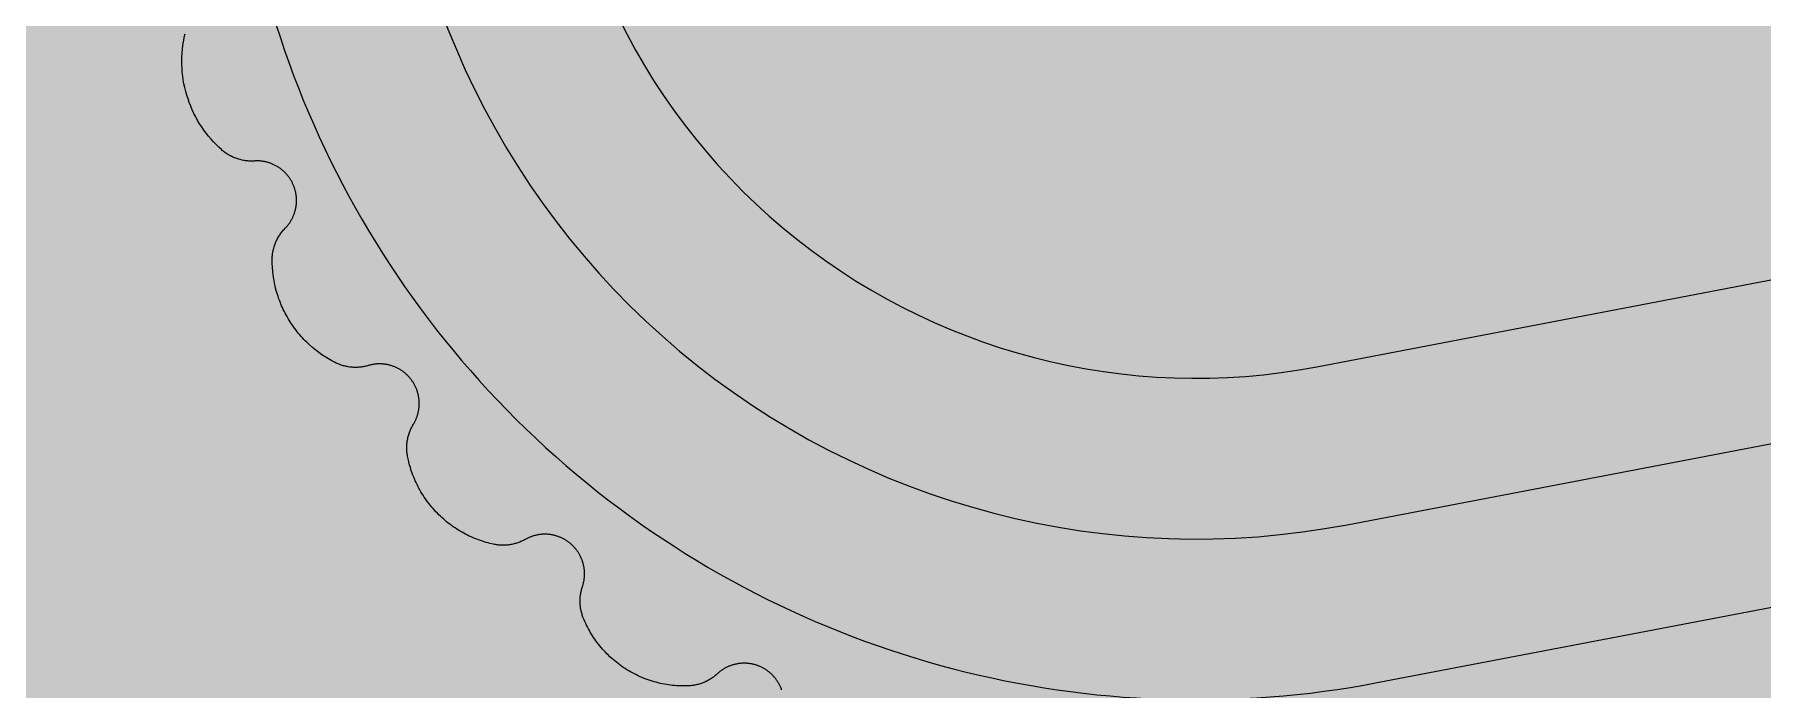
# Model space of a CAD drawing. Header units: millimetres. Extents: x 833941507 to 1669051331, y 817666127 to 1636299673.
# Drawn here: x 834547842 to 834548379, y 817985476 to 817985680 of the extents above; entities that cross this region are included whole.
import ezdxf

# ---------------------------------------------------------------- set-up
doc = ezdxf.new("R2010")
doc.units = ezdxf.units.MM
doc.header["$LTSCALE"] = 3
for name, color, linetype, lineweight in [('Hatch (LTC&CB)', 252, 'Continuous', 35), ('UAJ-23FLOR-h', 251, 'Continuous', 9), ('UAJ-42INFI', 1, 'Continuous', 18), ('UAJ-42INFI-h', 251, 'Continuous', 9)]:
    doc.layers.add(name, color=color, linetype=linetype, lineweight=lineweight)
doc.layers.add('UAJ-00XREF', color=7, linetype='Continuous')

# ---------------------------------------------------------------- blocks, each defined once
blk = doc.blocks.new('GBP-LTC-LB01')
at = {"layer": 'UAJ-23FLOR-h'}
h = blk.add_hatch(dxfattribs=at)
h.set_pattern_fill('EARTH,_O', color=256, scale=180, angle=45)
h.set_pattern_definition([(48.9989, (834576001.8, 818046085.3), (-112.727, 1612.5107), [1143, -1143]), (48.9989, (834575678.3, 818046366.6), (-112.727, 1612.5107), [1143, -1143]), (48.9989, (834575354.8, 818046647.8), (-112.727, 1612.5107), [1143, -1143]), (138.9989, (834575340.7, 818046849.3), (-1612.5107, -112.727), [1143, -1143]), (138.9989, (834575621.9, 818047172.8), (-1612.5107, -112.727), [1143, -1143]), (138.9989, (834575903.1, 818047496.3), (-1612.5107, -112.727), [1143, -1143])])
h.paths.add_polyline_path([(834572173.05, 818200349.17), (834310583.74, 818182062.08), (834331502.24, 817882831.69), (834364939.69, 817885169.23), (834473095.7, 818011283.6), (834480533.7, 818020120.4), (834485095.05, 818025709.55), (834491375.7, 818033619), (834497063.4, 818041013), (834493145.8, 818043678.7), (834512788.5, 818074029.25), (834518712.45, 818083675.25), (834526231.3, 818096325.1), (834534646.05, 818111073.05), (834545956, 818131981.3), (834557204.6, 818154198.8), (834564040, 818168496.8), (834570941.16, 818183576.43), (834578367.8, 818200696.3)])
h.paths.add_polyline_path([(834382131.31, 817956469.98), (834418268.73, 817958996.07), (834422062.41, 817963855.9), (834428403.04, 817964299.38), (834467239.2, 818010695.58), (834466445.21, 818021738.79), (834476097.72, 818035709.03), (834485267.1, 818048983.2), (834487014.89, 818051460.43), (834497268.33, 818067303.42), (834492893.38, 818129890.09), (834448056.59, 818126755.66), (834416896.58, 818105052.11), (834382061.37, 818080788.99), (834386167.45, 818022059.16), (834377588.38, 818021459.47)], flags=16)
edge = h.paths.add_edge_path(flags=16)
edge.add_line((834540292.29, 818142076.07), (834533466.32, 818141614.13))
edge.add_line((834533466.32, 818141614.13), (834523258.01, 818143862.71))
edge.add_line((834523258.01, 818143862.71), (834525896.87, 818155838.93))
edge.add_arc((834558382.43, 818267025.45), 115835.02, 237.2183981, 253.7131266, ccw=False)
edge.add_line((834495664.92, 818169638.25), (834498267.59, 818132356.98))
edge.add_line((834498267.59, 818132356.98), (834496346.42, 818130135.01))
edge.add_line((834496346.42, 818130135.01), (834492879.88, 818129892.67))
edge.add_line((834492879.88, 818129892.67), (834494229.58, 818110587.62))
edge.add_line((834494229.58, 818110587.62), (834496326.13, 818110708.38))
edge.add_line((834496326.13, 818110708.38), (834498420.21, 818080753.55))
edge.add_line((834498420.21, 818080753.55), (834498046.12, 818080727.4))
edge.add_line((834498046.12, 818080727.4), (834498254.52, 818077746.38))
edge.add_line((834498254.52, 818077746.38), (834503061.09, 818078082.4))
edge.add_line((834503061.09, 818078082.4), (834504979.52, 818081212.1))
edge.add_line((834504979.52, 818081212.1), (834509429.02, 818088470.93))
edge.add_line((834509429.02, 818088470.93), (834515217.16, 818097913.59))
edge.add_line((834515217.16, 818097913.59), (834526067.43, 818116415.54))
edge.add_line((834526067.43, 818116415.54), (834532489.2, 818127888.68))
edge.add_line((834532489.2, 818127888.68), (834534830.9, 818132146.3))
edge.add_line((834534830.9, 818132146.3), (834540292.29, 818142076.07))
h = blk.add_hatch(dxfattribs=at)
h.set_pattern_fill('EARTH,_O', color=256, scale=180, angle=45)
h.set_pattern_definition([(45.0000001, (-1082349.7, 54794.9), (-3e-06, 1616.4461018), [1143, -1143]), (45.0000001, (-1082652.8, 55098), (-3e-06, 1616.4461018), [1143, -1143]), (45.0000001, (-1082955.9, 55401.1), (-3e-06, 1616.4461018), [1143, -1143]), (135.0000001, (-1082955.9, 55603.1), (-1616.4461018, -3e-06), [1143, -1143]), (135.0000001, (-1082652.8, 55906.2), (-1616.4461018, -3e-06), [1143, -1143]), (135.0000001, (-1082349.7, 56209.3), (-1616.4461018, -3e-06), [1143, -1143])])
h.paths.add_polyline_path([(834669469.25, 818015499.17), (834651080.82, 818014213.79), (834651091.33, 818014066.03), (834669479.76, 818015351.52)], flags=16)
edge = h.paths.add_edge_path()
edge.add_arc((834611763.61, 818123015.07), 22001.28, 94.000719, 118.688683)
edge.add_line((834601201.89, 818142315.5), (834593918.34, 818141228.38))
edge.add_arc((834611768.4, 818123014.03), 25502.69, 93.997159, 134.421275, ccw=False)
edge.add_line((834609990.68, 818148454.69), (834618164.36, 818149025.84))
edge.add_line((834618164.36, 818149025.84), (834618408.29, 818145534.91))
edge.add_line((834618408.29, 818145534.91), (834616365.41, 818145392.16))
edge.add_line((834616365.41, 818145392.16), (834616609.39, 818141900.69))
edge.add_line((834616609.39, 818141900.69), (834611621.55, 818141552.15))
edge.add_line((834611621.55, 818141552.15), (834611377.61, 818145043.07))
edge.add_line((834611377.61, 818145043.07), (834610228.61, 818144962.74))
h.paths.add_polyline_path([(834673232.94, 818197365.88), (834607546.49, 818192773.89), (834599172.5, 818174435.3), (834588349.1, 818152374.5), (834578621.55, 818133890.65), (834568418.3, 818115665.3), (834556456.7, 818095618.3), (834546606.4, 818080041.6), (834532219.3, 818058623.75), (834523692.15, 818046595.75), (834515683.5, 818035708.5), (834508244.2, 818025929.9), (834500656.3, 818016266.1), (834489786.8, 818002934.1), (834483448.3, 817995421.3), (834478637.6, 817989841.7), (834458453.75, 817967379.3), (834441506.5, 817949096.36), (834383075.75, 817886437.08), (834482026.69, 817893354.51), (834551919.04, 817920008.6), (834634905.13, 817930637.13), (834634023, 817939309.35), (834633770.07, 817941795.89), (834633577.69, 817943687.02), (834508697.04, 817930983.61), (834507053.46, 817930191.44), (834506409.46, 817939426.96), (834507656.94, 817945566.73), (834503417.08, 818006767.03), (834503064.37, 818011762.67), (834514052.91, 818025791.94), (834520784.65, 818034889.35), (834526318.86, 818042436.94), (834532381.69, 818050705.63), (834536345.72, 818056472.68), (834542258.41, 818065225.62), (834550405.86, 818077286.91), (834561579, 818095001.96), (834574522.66, 818117080.03), (834587768.88, 818140310.21), (834609774.13, 818143594.98), (834610001.97, 818140335.89), (834634252.54, 818142031.47), (834636806.9, 818105492.47), (834642791.48, 818105913.75), (834646278.56, 818056032.58), (834640293.17, 818055614.16), (834643382.34, 818011424.91), (834641138.41, 818011267.96), (834645775.78, 817944927.87), (834639048.36, 817944243.52), (834640362.12, 817931328.11), (834651070.39, 817932706.91), (834650587.67, 817936476.13), (834685105.74, 817940896.86), (834685588.46, 817937127.64), (834691373.79, 817937868.57)])
blk = doc.blocks.new('inf_010')
at = {"layer": 'UAJ-42INFI'}
for points in [[(889560332.21, 757794934.65), (889560332.3, 757794934.99), (889560332.41, 757794935.32), (889560332.52, 757794935.66), (889560332.64, 757794935.99)], [(889560341.41, 757794899.29), (889560340.62, 757794900.12), (889560339.85, 757794900.98), (889560339.11, 757794901.88), (889560338.39, 757794902.8), (889560337.69, 757794903.75), (889560337.02, 757794904.73), (889560336.38, 757794905.74), (889560335.77, 757794906.77), (889560335.19, 757794907.82), (889560334.64, 757794908.9), (889560334.13, 757794910), (889560333.65, 757794911.12), (889560333.21, 757794912.25), (889560332.81, 757794913.41), (889560332.44, 757794914.57), (889560332.12, 757794915.75), (889560331.83, 757794916.94), (889560331.58, 757794918.13), (889560331.37, 757794919.34), (889560331.2, 757794920.54), (889560331.07, 757794921.75), (889560330.99, 757794922.96), (889560330.94, 757794924.17), (889560330.93, 757794925.37), (889560330.96, 757794926.57), (889560331.03, 757794927.76), (889560331.14, 757794928.94), (889560331.28, 757794930.11), (889560331.46, 757794931.27), (889560331.68, 757794932.41), (889560331.92, 757794933.54), (889560332.21, 757794934.65)], [(889560351.37, 757794895.06), (889560351.03, 757794895.07), (889560350.69, 757794895.08), (889560350.35, 757794895.11), (889560350.01, 757794895.14), (889560349.66, 757794895.18), (889560349.32, 757794895.22), (889560348.98, 757794895.28), (889560348.64, 757794895.35), (889560348.3, 757794895.42), (889560347.96, 757794895.5), (889560347.62, 757794895.59), (889560347.28, 757794895.69), (889560346.95, 757794895.8), (889560346.62, 757794895.92), (889560346.29, 757794896.04), (889560345.96, 757794896.18), (889560345.64, 757794896.32), (889560345.32, 757794896.47), (889560345.01, 757794896.62), (889560344.7, 757794896.79), (889560344.4, 757794896.96), (889560344.09, 757794897.14), (889560343.8, 757794897.33), (889560343.51, 757794897.52), (889560343.23, 757794897.72), (889560342.95, 757794897.93), (889560342.67, 757794898.14), (889560342.41, 757794898.36), (889560342.15, 757794898.58), (889560341.9, 757794898.81), (889560341.65, 757794899.05), (889560341.41, 757794899.29)], [(889560359.45, 757794873.51), (889560359.62, 757794873.66), (889560359.78, 757794873.81), (889560359.94, 757794873.96), (889560360.09, 757794874.12), (889560360.25, 757794874.28), (889560360.4, 757794874.45), (889560360.55, 757794874.62), (889560360.7, 757794874.79), (889560360.85, 757794874.96), (889560360.99, 757794875.14), (889560361.13, 757794875.32), (889560361.27, 757794875.51), (889560361.4, 757794875.7), (889560361.53, 757794875.89), (889560361.66, 757794876.08), (889560361.79, 757794876.28), (889560361.91, 757794876.48), (889560362.03, 757794876.68), (889560362.14, 757794876.89), (889560362.25, 757794877.1), (889560362.36, 757794877.31), (889560362.46, 757794877.52), (889560362.56, 757794877.74), (889560362.65, 757794877.96), (889560362.74, 757794878.18), (889560362.83, 757794878.4), (889560362.91, 757794878.62), (889560362.99, 757794878.85), (889560363.06, 757794879.08), (889560363.13, 757794879.31), (889560363.2, 757794879.54), (889560363.26, 757794879.77), (889560363.31, 757794880), (889560363.37, 757794880.24), (889560363.41, 757794880.47), (889560363.45, 757794880.71), (889560363.49, 757794880.94), (889560363.52, 757794881.18), (889560363.55, 757794881.42), (889560363.58, 757794881.65), (889560363.6, 757794881.89), (889560363.61, 757794882.13), (889560363.62, 757794882.36), (889560363.62, 757794882.6), (889560363.63, 757794882.84), (889560363.62, 757794883.07), (889560363.61, 757794883.31), (889560363.6, 757794883.54), (889560363.58, 757794883.77), (889560363.56, 757794884.01), (889560363.54, 757794884.24), (889560363.51, 757794884.47), (889560363.47, 757794884.69), (889560363.43, 757794884.92), (889560363.39, 757794885.15), (889560363.34, 757794885.37), (889560363.29, 757794885.59), (889560363.24, 757794885.81), (889560363.18, 757794886.03), (889560363.12, 757794886.24), (889560363.06, 757794886.45), (889560362.99, 757794886.66), (889560362.92, 757794886.87), (889560362.84, 757794887.08), (889560362.76, 757794887.28), (889560362.68, 757794887.49), (889560362.59, 757794887.69), (889560362.5, 757794887.89), (889560362.41, 757794888.1), (889560362.31, 757794888.3), (889560362.2, 757794888.5), (889560362.1, 757794888.7), (889560361.98, 757794888.9), (889560361.87, 757794889.09), (889560361.75, 757794889.29), (889560361.62, 757794889.48), (889560361.5, 757794889.67), (889560361.36, 757794889.87), (889560361.23, 757794890.05), (889560361.09, 757794890.24), (889560360.94, 757794890.43), (889560360.79, 757794890.61), (889560360.64, 757794890.79), (889560360.49, 757794890.97), (889560360.33, 757794891.14), (889560360.16, 757794891.31), (889560360, 757794891.48), (889560359.83, 757794891.65), (889560359.65, 757794891.81), (889560359.48, 757794891.97), (889560359.3, 757794892.13), (889560359.11, 757794892.28), (889560358.92, 757794892.43), (889560358.74, 757794892.58), (889560358.54, 757794892.72), (889560358.35, 757794892.86), (889560358.15, 757794892.99), (889560357.95, 757794893.12), (889560357.75, 757794893.25), (889560357.54, 757794893.37), (889560357.33, 757794893.49), (889560357.12, 757794893.61), (889560356.91, 757794893.72), (889560356.7, 757794893.82), (889560356.48, 757794893.93), (889560356.27, 757794894.02), (889560356.05, 757794894.12), (889560355.83, 757794894.21), (889560355.61, 757794894.29), (889560355.39, 757794894.37), (889560355.17, 757794894.45), (889560354.94, 757794894.52), (889560354.72, 757794894.58), (889560354.49, 757794894.65), (889560354.27, 757794894.7), (889560354.04, 757794894.76), (889560353.82, 757794894.81), (889560353.59, 757794894.85), (889560353.37, 757794894.89), (889560353.14, 757794894.93), (889560352.92, 757794894.96), (889560352.7, 757794894.99), (889560352.47, 757794895.01), (889560352.25, 757794895.03), (889560352.03, 757794895.04), (889560351.81, 757794895.06), (889560351.59, 757794895.06), (889560351.37, 757794895.06)], [(889560354.75, 757794864.03), (889560354.77, 757794864.36), (889560354.81, 757794864.69), (889560354.85, 757794865.02), (889560354.91, 757794865.35), (889560354.97, 757794865.68), (889560355.04, 757794866.01), (889560355.11, 757794866.34), (889560355.2, 757794866.67), (889560355.29, 757794867), (889560355.39, 757794867.33), (889560355.5, 757794867.65), (889560355.62, 757794867.97), (889560355.74, 757794868.29), (889560355.88, 757794868.61), (889560356.02, 757794868.92), (889560356.17, 757794869.23), (889560356.32, 757794869.54), (889560356.49, 757794869.84), (889560356.66, 757794870.14), (889560356.84, 757794870.43), (889560357.02, 757794870.72), (889560357.21, 757794871), (889560357.41, 757794871.28), (889560357.62, 757794871.55), (889560357.83, 757794871.82), (889560358.05, 757794872.08), (889560358.27, 757794872.34), (889560358.49, 757794872.59), (889560358.73, 757794872.83), (889560358.96, 757794873.06), (889560359.21, 757794873.29), (889560359.45, 757794873.51)], [(889560372.08, 757794830.78), (889560371.07, 757794831.4), (889560370.09, 757794832.05), (889560369.11, 757794832.75), (889560368.15, 757794833.48), (889560367.22, 757794834.26), (889560366.3, 757794835.06), (889560365.4, 757794835.91), (889560364.53, 757794836.79), (889560363.69, 757794837.7), (889560363.28, 757794838.17), (889560362.87, 757794838.65), (889560362.48, 757794839.14), (889560362.09, 757794839.63), (889560361.71, 757794840.13), (889560361.34, 757794840.64), (889560360.98, 757794841.16), (889560360.62, 757794841.68), (889560360.28, 757794842.21), (889560359.94, 757794842.74), (889560359.62, 757794843.28), (889560359.3, 757794843.83), (889560358.99, 757794844.38), (889560358.69, 757794844.94), (889560358.41, 757794845.51), (889560358.13, 757794846.08), (889560357.86, 757794846.65), (889560357.6, 757794847.23), (889560357.36, 757794847.81), (889560357.12, 757794848.39), (889560356.9, 757794848.98), (889560356.68, 757794849.58), (889560356.48, 757794850.17), (889560356.28, 757794850.77), (889560356.1, 757794851.37), (889560355.93, 757794851.97), (889560355.77, 757794852.58), (889560355.62, 757794853.18), (889560355.35, 757794854.4), (889560355.13, 757794855.62), (889560354.95, 757794856.83), (889560354.81, 757794858.05), (889560354.72, 757794859.26), (889560354.67, 757794860.47), (889560354.65, 757794861.66), (889560354.68, 757794862.85), (889560354.75, 757794864.03)], [(889560382.29, 757794829.14), (889560381.97, 757794829.07), (889560381.65, 757794829.01), (889560381.33, 757794828.96), (889560381, 757794828.92), (889560380.68, 757794828.88), (889560380.35, 757794828.85), (889560380.02, 757794828.83), (889560379.69, 757794828.81), (889560379.36, 757794828.81), (889560379.02, 757794828.81), (889560378.69, 757794828.82), (889560378.36, 757794828.83), (889560378.02, 757794828.86), (889560377.69, 757794828.89), (889560377.36, 757794828.93), (889560377.03, 757794828.98), (889560376.7, 757794829.04), (889560376.37, 757794829.1), (889560376.04, 757794829.18), (889560375.72, 757794829.26), (889560375.39, 757794829.34), (889560375.07, 757794829.44), (889560374.76, 757794829.54), (889560374.44, 757794829.65), (889560374.13, 757794829.77), (889560373.83, 757794829.89), (889560373.52, 757794830.03), (889560373.23, 757794830.16), (889560372.93, 757794830.31), (889560372.64, 757794830.46), (889560372.36, 757794830.61), (889560372.08, 757794830.78)], [(889560395, 757794809.95), (889560395.13, 757794810.13), (889560395.25, 757794810.32), (889560395.37, 757794810.5), (889560395.49, 757794810.69), (889560395.61, 757794810.88), (889560395.72, 757794811.08), (889560395.83, 757794811.27), (889560395.93, 757794811.47), (889560396.03, 757794811.68), (889560396.13, 757794811.88), (889560396.23, 757794812.09), (889560396.32, 757794812.3), (889560396.41, 757794812.52), (889560396.49, 757794812.73), (889560396.57, 757794812.95), (889560396.65, 757794813.17), (889560396.72, 757794813.39), (889560396.79, 757794813.62), (889560396.85, 757794813.84), (889560396.92, 757794814.07), (889560396.97, 757794814.3), (889560397.02, 757794814.53), (889560397.07, 757794814.77), (889560397.11, 757794815), (889560397.15, 757794815.23), (889560397.19, 757794815.47), (889560397.22, 757794815.71), (889560397.24, 757794815.94), (889560397.26, 757794816.18), (889560397.28, 757794816.42), (889560397.29, 757794816.66), (889560397.29, 757794816.9), (889560397.3, 757794817.14), (889560397.29, 757794817.38), (889560397.29, 757794817.62), (889560397.27, 757794817.86), (889560397.26, 757794818.09), (889560397.23, 757794818.33), (889560397.21, 757794818.57), (889560397.18, 757794818.8), (889560397.14, 757794819.04), (889560397.1, 757794819.27), (889560397.06, 757794819.51), (889560397.01, 757794819.74), (889560396.96, 757794819.97), (889560396.9, 757794820.2), (889560396.84, 757794820.42), (889560396.78, 757794820.65), (889560396.71, 757794820.87), (889560396.63, 757794821.09), (889560396.56, 757794821.31), (889560396.48, 757794821.53), (889560396.39, 757794821.74), (889560396.3, 757794821.95), (889560396.21, 757794822.16), (889560396.12, 757794822.37), (889560396.02, 757794822.57), (889560395.92, 757794822.77), (889560395.81, 757794822.97), (889560395.7, 757794823.17), (889560395.59, 757794823.36), (889560395.48, 757794823.55), (889560395.36, 757794823.74), (889560395.24, 757794823.92), (889560395.12, 757794824.1), (889560395, 757794824.28), (889560394.86, 757794824.46), (889560394.73, 757794824.64), (889560394.59, 757794824.81), (889560394.45, 757794824.99), (889560394.31, 757794825.16), (889560394.16, 757794825.33), (889560394, 757794825.5), (889560393.85, 757794825.66), (889560393.68, 757794825.83), (889560393.52, 757794825.99), (889560393.35, 757794826.15), (889560393.18, 757794826.3), (889560393.01, 757794826.46), (889560392.83, 757794826.61), (889560392.65, 757794826.75), (889560392.46, 757794826.9), (889560392.27, 757794827.04), (889560392.08, 757794827.18), (889560391.89, 757794827.31), (889560391.69, 757794827.44), (889560391.49, 757794827.57), (889560391.29, 757794827.69), (889560391.08, 757794827.81), (889560390.87, 757794827.93), (889560390.66, 757794828.04), (889560390.45, 757794828.15), (889560390.23, 757794828.25), (889560390.02, 757794828.35), (889560389.8, 757794828.45), (889560389.58, 757794828.54), (889560389.35, 757794828.63), (889560389.13, 757794828.71), (889560388.9, 757794828.79), (889560388.68, 757794828.87), (889560388.45, 757794828.93), (889560388.22, 757794829), (889560387.99, 757794829.06), (889560387.76, 757794829.12), (889560387.52, 757794829.17), (889560387.29, 757794829.21), (889560387.06, 757794829.26), (889560386.83, 757794829.3), (889560386.59, 757794829.33), (889560386.36, 757794829.36), (889560386.13, 757794829.38), (889560385.89, 757794829.4), (889560385.66, 757794829.42), (889560385.43, 757794829.43), (889560385.2, 757794829.43), (889560384.96, 757794829.44), (889560384.73, 757794829.43), (889560384.5, 757794829.43), (889560384.28, 757794829.42), (889560384.05, 757794829.4), (889560383.82, 757794829.38), (889560383.6, 757794829.36), (889560383.38, 757794829.33), (889560383.16, 757794829.3), (889560382.94, 757794829.27), (889560382.72, 757794829.23), (889560382.5, 757794829.19), (889560382.29, 757794829.14)], [(889560392.5, 757794800.15), (889560392.47, 757794800.47), (889560392.44, 757794800.78), (889560392.42, 757794801.1), (889560392.41, 757794801.42), (889560392.4, 757794801.74), (889560392.4, 757794802.06), (889560392.41, 757794802.39), (889560392.43, 757794802.71), (889560392.45, 757794803.03), (889560392.49, 757794803.36), (889560392.53, 757794803.68), (889560392.57, 757794804.01), (889560392.63, 757794804.33), (889560392.69, 757794804.65), (889560392.76, 757794804.97), (889560392.84, 757794805.29), (889560392.92, 757794805.6), (889560393.01, 757794805.92), (889560393.11, 757794806.23), (889560393.22, 757794806.54), (889560393.33, 757794806.84), (889560393.45, 757794807.14), (889560393.58, 757794807.44), (889560393.71, 757794807.74), (889560393.85, 757794808.03), (889560394, 757794808.32), (889560394.15, 757794808.6), (889560394.31, 757794808.88), (889560394.48, 757794809.16), (889560394.65, 757794809.43), (889560394.82, 757794809.69), (889560395, 757794809.95)], [(889560417.31, 757794770.98), (889560416.16, 757794771.34), (889560415.59, 757794771.53), (889560415.01, 757794771.73), (889560414.44, 757794771.95), (889560413.87, 757794772.17), (889560413.3, 757794772.41), (889560412.73, 757794772.66), (889560412.17, 757794772.92), (889560411.61, 757794773.19), (889560411.05, 757794773.47), (889560410.49, 757794773.77), (889560409.94, 757794774.07), (889560409.39, 757794774.39), (889560408.84, 757794774.71), (889560408.3, 757794775.05), (889560407.77, 757794775.4), (889560407.23, 757794775.76), (889560406.71, 757794776.13), (889560406.19, 757794776.51), (889560405.68, 757794776.9), (889560405.17, 757794777.3), (889560404.67, 757794777.71), (889560404.18, 757794778.13), (889560403.69, 757794778.56), (889560403.21, 757794779), (889560402.74, 757794779.45), (889560402.28, 757794779.91), (889560401.82, 757794780.38), (889560401.38, 757794780.85), (889560400.94, 757794781.34), (889560400.52, 757794781.83), (889560400.1, 757794782.33), (889560399.69, 757794782.84), (889560399.29, 757794783.36), (889560398.9, 757794783.88), (889560398.52, 757794784.41), (889560398.15, 757794784.95), (889560397.8, 757794785.49), (889560397.45, 757794786.04), (889560397.11, 757794786.59), (889560396.79, 757794787.15), (889560396.47, 757794787.72), (889560396.17, 757794788.29), (889560395.88, 757794788.86), (889560395.6, 757794789.44), (889560395.33, 757794790.02), (889560395.07, 757794790.6), (889560394.83, 757794791.19), (889560394.59, 757794791.78), (889560394.37, 757794792.37), (889560394.16, 757794792.97), (889560393.96, 757794793.57), (889560393.77, 757794794.16), (889560393.59, 757794794.76), (889560393.42, 757794795.36), (889560393.27, 757794795.96), (889560393.13, 757794796.56), (889560393, 757794797.16), (889560392.87, 757794797.76), (889560392.77, 757794798.36), (889560392.67, 757794798.96), (889560392.5, 757794800.15)], [(889560427.24, 757794771.81), (889560426.96, 757794771.67), (889560426.67, 757794771.55), (889560426.38, 757794771.43), (889560426.08, 757794771.32), (889560425.79, 757794771.21), (889560425.49, 757794771.11), (889560425.18, 757794771.01), (889560424.88, 757794770.93), (889560424.57, 757794770.85), (889560424.26, 757794770.77), (889560423.94, 757794770.71), (889560423.63, 757794770.65), (889560423.31, 757794770.59), (889560422.99, 757794770.55), (889560422.67, 757794770.51), (889560422.35, 757794770.48), (889560422.03, 757794770.46), (889560421.71, 757794770.44), (889560421.39, 757794770.43), (889560421.07, 757794770.43), (889560420.75, 757794770.44), (889560420.42, 757794770.45), (889560420.11, 757794770.48), (889560419.79, 757794770.5), (889560419.47, 757794770.54), (889560419.16, 757794770.58), (889560418.84, 757794770.63), (889560418.53, 757794770.69), (889560418.22, 757794770.75), (889560417.92, 757794770.82), (889560417.61, 757794770.9), (889560417.31, 757794770.98)], [(889560443.94, 757794755.91), (889560444.03, 757794756.11), (889560444.11, 757794756.32), (889560444.18, 757794756.53), (889560444.25, 757794756.74), (889560444.32, 757794756.95), (889560444.39, 757794757.16), (889560444.45, 757794757.38), (889560444.51, 757794757.6), (889560444.57, 757794757.82), (889560444.62, 757794758.05), (889560444.66, 757794758.27), (889560444.71, 757794758.5), (889560444.75, 757794758.73), (889560444.78, 757794758.96), (889560444.81, 757794759.19), (889560444.84, 757794759.42), (889560444.86, 757794759.65), (889560444.88, 757794759.89), (889560444.89, 757794760.12), (889560444.9, 757794760.36), (889560444.9, 757794760.6), (889560444.9, 757794760.83), (889560444.9, 757794761.07), (889560444.89, 757794761.31), (889560444.87, 757794761.55), (889560444.85, 757794761.79), (889560444.83, 757794762.03), (889560444.8, 757794762.26), (889560444.77, 757794762.5), (889560444.73, 757794762.74), (889560444.69, 757794762.97), (889560444.64, 757794763.21), (889560444.59, 757794763.44), (889560444.53, 757794763.68), (889560444.47, 757794763.91), (889560444.41, 757794764.14), (889560444.34, 757794764.37), (889560444.26, 757794764.6), (889560444.19, 757794764.82), (889560444.1, 757794765.05), (889560444.02, 757794765.27), (889560443.93, 757794765.49), (889560443.83, 757794765.71), (889560443.73, 757794765.92), (889560443.63, 757794766.14), (889560443.52, 757794766.35), (889560443.41, 757794766.55), (889560443.3, 757794766.76), (889560443.18, 757794766.96), (889560443.06, 757794767.16), (889560442.94, 757794767.36), (889560442.81, 757794767.55), (889560442.68, 757794767.74), (889560442.55, 757794767.93), (889560442.41, 757794768.11), (889560442.27, 757794768.29), (889560442.13, 757794768.47), (889560441.98, 757794768.65), (889560441.84, 757794768.82), (889560441.69, 757794768.98), (889560441.54, 757794769.15), (889560441.38, 757794769.31), (889560441.23, 757794769.46), (889560441.07, 757794769.62), (889560440.91, 757794769.77), (889560440.75, 757794769.91), (889560440.58, 757794770.06), (889560440.41, 757794770.2), (889560440.23, 757794770.34), (889560440.06, 757794770.48), (889560439.88, 757794770.62), (889560439.69, 757794770.75), (889560439.5, 757794770.88), (889560439.31, 757794771.01), (889560439.12, 757794771.13), (889560438.92, 757794771.25), (889560438.72, 757794771.37), (889560438.52, 757794771.48), (889560438.32, 757794771.59), (889560438.11, 757794771.7), (889560437.9, 757794771.8), (889560437.68, 757794771.9), (889560437.47, 757794772), (889560437.25, 757794772.09), (889560437.03, 757794772.18), (889560436.81, 757794772.26), (889560436.58, 757794772.34), (889560436.36, 757794772.42), (889560436.13, 757794772.49), (889560435.9, 757794772.56), (889560435.67, 757794772.62), (889560435.44, 757794772.68), (889560435.2, 757794772.73), (889560434.97, 757794772.78), (889560434.73, 757794772.82), (889560434.5, 757794772.86), (889560434.26, 757794772.9), (889560434.02, 757794772.93), (889560433.78, 757794772.96), (889560433.54, 757794772.98), (889560433.3, 757794772.99), (889560433.07, 757794773.01), (889560432.83, 757794773.01), (889560432.59, 757794773.02), (889560432.35, 757794773.01), (889560432.11, 757794773.01), (889560431.87, 757794773), (889560431.64, 757794772.98), (889560431.4, 757794772.96), (889560431.17, 757794772.94), (889560430.93, 757794772.91), (889560430.7, 757794772.87), (889560430.47, 757794772.84), (889560430.24, 757794772.79), (889560430.01, 757794772.75), (889560429.79, 757794772.7), (889560429.56, 757794772.64), (889560429.34, 757794772.59), (889560429.12, 757794772.52), (889560428.9, 757794772.46), (889560428.68, 757794772.39), (889560428.47, 757794772.32), (889560428.26, 757794772.24), (889560428.05, 757794772.16), (889560427.84, 757794772.08), (889560427.64, 757794771.99), (889560427.44, 757794771.9), (889560427.24, 757794771.81)], [(889560443.53, 757794746.19), (889560443.44, 757794746.48), (889560443.36, 757794746.77), (889560443.28, 757794747.07), (889560443.21, 757794747.37), (889560443.14, 757794747.67), (889560443.08, 757794747.98), (889560443.03, 757794748.28), (889560442.98, 757794748.59), (889560442.94, 757794748.9), (889560442.91, 757794749.21), (889560442.89, 757794749.52), (889560442.87, 757794749.83), (889560442.86, 757794750.15), (889560442.85, 757794750.46), (889560442.86, 757794750.77), (889560442.87, 757794751.09), (889560442.88, 757794751.4), (889560442.91, 757794751.71), (889560442.94, 757794752.02), (889560442.97, 757794752.34), (889560443.02, 757794752.65), (889560443.07, 757794752.95), (889560443.13, 757794753.26), (889560443.19, 757794753.56), (889560443.27, 757794753.87), (889560443.34, 757794754.17), (889560443.43, 757794754.47), (889560443.52, 757794754.76), (889560443.62, 757794755.05), (889560443.72, 757794755.34), (889560443.83, 757794755.63), (889560443.94, 757794755.91)], [(889560474.69, 757794722.84), (889560474.08, 757794722.86), (889560473.46, 757794722.89), (889560472.85, 757794722.94), (889560472.23, 757794723), (889560471.61, 757794723.07), (889560470.99, 757794723.15), (889560470.37, 757794723.24), (889560469.74, 757794723.34), (889560469.12, 757794723.46), (889560468.5, 757794723.59), (889560467.87, 757794723.73), (889560467.25, 757794723.88), (889560466.62, 757794724.05), (889560466, 757794724.23), (889560465.38, 757794724.42), (889560464.76, 757794724.63), (889560464.14, 757794724.84), (889560463.53, 757794725.07), (889560462.92, 757794725.32), (889560462.31, 757794725.57), (889560461.7, 757794725.84), (889560461.1, 757794726.12), (889560460.51, 757794726.41), (889560459.91, 757794726.71), (889560459.33, 757794727.03), (889560458.75, 757794727.36), (889560458.17, 757794727.7), (889560457.6, 757794728.05), (889560457.04, 757794728.41), (889560456.49, 757794728.79), (889560455.94, 757794729.17), (889560455.4, 757794729.57), (889560454.87, 757794729.97), (889560454.35, 757794730.39), (889560453.83, 757794730.82), (889560453.32, 757794731.26), (889560452.83, 757794731.7), (889560452.34, 757794732.16), (889560451.86, 757794732.63), (889560451.39, 757794733.1), (889560450.94, 757794733.58), (889560450.49, 757794734.07), (889560450.05, 757794734.57), (889560449.63, 757794735.08), (889560449.21, 757794735.59), (889560448.81, 757794736.11), (889560448.41, 757794736.63), (889560448.03, 757794737.16), (889560447.66, 757794737.7), (889560447.31, 757794738.24), (889560446.96, 757794738.79), (889560446.62, 757794739.34), (889560446.3, 757794739.9), (889560445.99, 757794740.46), (889560445.69, 757794741.02), (889560445.4, 757794741.59), (889560445.13, 757794742.16), (889560444.86, 757794742.73), (889560444.61, 757794743.3), (889560444.37, 757794743.88), (889560444.15, 757794744.46), (889560443.93, 757794745.03), (889560443.72, 757794745.61), (889560443.53, 757794746.19)], [(889560503.51, 757794719.61), (889560503.44, 757794719.84), (889560503.37, 757794720.07), (889560503.3, 757794720.3), (889560503.22, 757794720.53), (889560503.13, 757794720.75), (889560503.05, 757794720.98), (889560502.95, 757794721.2), (889560502.85, 757794721.42), (889560502.75, 757794721.64), (889560502.65, 757794721.86), (889560502.54, 757794722.08), (889560502.42, 757794722.29), (889560502.3, 757794722.5), (889560502.18, 757794722.71), (889560502.05, 757794722.91), (889560501.92, 757794723.11), (889560501.79, 757794723.31), (889560501.65, 757794723.51), (889560501.51, 757794723.7), (889560501.37, 757794723.89), (889560501.22, 757794724.08), (889560501.07, 757794724.26), (889560500.91, 757794724.44), (889560500.76, 757794724.62), (889560500.6, 757794724.79), (889560500.43, 757794724.96), (889560500.27, 757794725.13), (889560500.1, 757794725.29), (889560499.93, 757794725.45), (889560499.76, 757794725.6), (889560499.58, 757794725.75), (889560499.4, 757794725.9), (889560499.23, 757794726.04), (889560499.05, 757794726.18), (889560498.86, 757794726.32), (889560498.68, 757794726.45), (889560498.49, 757794726.57), (889560498.31, 757794726.7), (889560498.12, 757794726.82), (889560497.93, 757794726.93), (889560497.74, 757794727.04), (889560497.55, 757794727.15), (889560497.35, 757794727.26), (889560497.15, 757794727.36), (889560496.95, 757794727.46), (889560496.74, 757794727.55), (889560496.53, 757794727.65), (889560496.32, 757794727.74), (889560496.11, 757794727.82), (889560495.9, 757794727.9), (889560495.68, 757794727.98), (889560495.46, 757794728.06), (889560495.23, 757794728.13), (889560495.01, 757794728.19), (889560494.78, 757794728.26), (889560494.55, 757794728.31), (889560494.32, 757794728.37), (889560494.09, 757794728.42), (889560493.86, 757794728.46), (889560493.62, 757794728.5), (889560493.39, 757794728.54), (889560493.15, 757794728.57), (889560492.91, 757794728.6), (889560492.67, 757794728.62), (889560492.43, 757794728.64), (889560492.19, 757794728.66), (889560491.95, 757794728.66), (889560491.71, 757794728.67), (889560491.47, 757794728.67), (889560491.23, 757794728.66), (889560490.99, 757794728.65), (889560490.74, 757794728.64), (889560490.5, 757794728.62), (889560490.26, 757794728.59), (889560490.02, 757794728.57), (889560489.78, 757794728.53), (889560489.54, 757794728.49), (889560489.31, 757794728.45), (889560489.07, 757794728.4), (889560488.84, 757794728.35), (889560488.6, 757794728.3), (889560488.37, 757794728.23), (889560488.14, 757794728.17), (889560487.91, 757794728.1), (889560487.69, 757794728.03), (889560487.46, 757794727.95), (889560487.24, 757794727.87), (889560487.02, 757794727.78), (889560486.8, 757794727.69), (889560486.58, 757794727.6), (889560486.37, 757794727.5), (889560486.16, 757794727.4), (889560485.95, 757794727.29), (889560485.75, 757794727.18), (889560485.55, 757794727.07), (889560485.35, 757794726.96), (889560485.15, 757794726.84), (889560484.96, 757794726.72), (889560484.77, 757794726.6), (889560484.58, 757794726.47), (889560484.4, 757794726.34), (889560484.22, 757794726.21), (889560484.04, 757794726.07), (889560483.87, 757794725.93)], [(889560483.87, 757794725.93), (889560483.63, 757794725.75), (889560483.39, 757794725.56), (889560483.14, 757794725.38), (889560482.89, 757794725.21), (889560482.63, 757794725.04), (889560482.37, 757794724.88), (889560482.1, 757794724.72), (889560481.83, 757794724.57), (889560481.56, 757794724.42), (889560481.28, 757794724.28), (889560481, 757794724.15), (889560480.72, 757794724.02), (889560480.43, 757794723.9), (889560480.14, 757794723.78), (889560479.85, 757794723.67), (889560479.55, 757794723.57), (889560479.26, 757794723.47), (889560478.96, 757794723.38), (889560478.66, 757794723.3), (889560478.35, 757794723.22), (889560478.05, 757794723.15), (889560477.75, 757794723.09), (889560477.44, 757794723.03), (889560477.13, 757794722.98), (889560476.83, 757794722.94), (889560476.52, 757794722.91), (889560476.21, 757794722.88), (889560475.91, 757794722.86), (889560475.6, 757794722.84), (889560475.29, 757794722.83), (889560474.99, 757794722.83), (889560474.69, 757794722.84)]]:
    blk.add_lwpolyline(points, dxfattribs=at)
blk = doc.blocks.new('3A35X-MADL-P-LT-B01-0')
at = {"layer": 'UAJ-42INFI'}
for points in [[(834547988.92, 817988885.18, 0.368772), (834547946.07, 817988836.4), (834547902.93, 817985776.92, 0.475055), (834548259.28, 817985478.04), (834548554.23, 817985534.48, 0.275066), (834548783.73, 817985738.18)], [(834547996.07, 817988835.69), (834547952.92, 817985776.21, 0.475055), (834548249.89, 817985527.14), (834548544.83, 817985583.59, 0.275066), (834548736.08, 817985753.34, 0.275066)]]:
    blk.add_lwpolyline(points, format="xyb", dxfattribs=at)
at = {"layer": 'UAJ-42INFI-h'}
blk.add_lwpolyline([(834548201.81, 817988658.19, 0.308281), (834548045.39, 817988787.11), (834548002.92, 817985775.51, 0.475055), (834548240.49, 817985576.25), (834548535.44, 817985632.7, 0.294947), (834548692.7, 817985782.33, 0.116476), (834548729.75, 817986355.72, 0.029016), (834548201.81, 817988658.19)], format="xyb", dxfattribs=at)
at = {"rotation": 3.998908525164564}
blk.add_blockref('inf_010', (-0.01, 0.01), dxfattribs=at)

msp = doc.modelspace()

# ---------------------------------------------------------------- hatches: boundary and pattern name
at = {"layer": 'Hatch (LTC&CB)'}
h = msp.add_hatch(dxfattribs=at)
h.set_pattern_fill('ANSI38', color=256, scale=100)
h.set_pattern_definition([(318.99984, (834479093.73, 818230174.15), (208.29942, 239.6197), []), (48.99984, (834479093.73, 818230174.15), (176.97914, 687.53882), [793.75, -476.25])])
edge = h.paths.add_edge_path()
edge.add_line((834601196.19, 818142314.52), (834603754.26, 818142696.37))
edge.add_line((834603754.26, 818142696.37), (834603901.9, 818141707.33))
edge.add_line((834603901.9, 818141707.33), (834603810.47, 818141693.69))
edge.add_arc((834611763.29, 818123016.36), 20300, 113.064358, 141.357581)
edge.add_line((834595907.81, 818135692.86), (834595395.45, 818135656.86))
edge.add_line((834595395.45, 818135656.86), (834583111.72, 818114341.03))
edge.add_line((834583111.72, 818114341.03), (834578121.58, 818106513.89))
edge.add_line((834578121.58, 818106513.89), (834575731.65, 818102809.5))
edge.add_line((834575731.65, 818102809.5), (834574387.45, 818100725.98))
edge.add_line((834574387.45, 818100725.98), (834573113.98, 818098752.1))
edge.add_line((834573113.98, 818098752.1), (834573145.25, 818098730.65))
edge.add_line((834573145.25, 818098730.65), (834569989.11, 818093770.2))
edge.add_line((834569989.11, 818093770.2), (834566535, 818088385.68))
edge.add_line((834566535, 818088385.68), (834566514.09, 818088398.3))
edge.add_line((834566514.09, 818088398.3), (834558743.61, 818076256.63))
edge.add_line((834558743.61, 818076256.63), (834557653.4, 818074495.71))
edge.add_line((834557653.4, 818074495.71), (834553498.92, 818068288.56))
edge.add_line((834553498.92, 818068288.56), (834548580.86, 818060932.13))
edge.add_line((834548580.86, 818060932.13), (834544328.26, 818054726.34))
edge.add_line((834544328.26, 818054726.34), (834544332.15, 818054704.66))
edge.add_line((834544332.15, 818054704.66), (834540324.6, 818048716.69))
edge.add_line((834540324.6, 818048716.69), (834541041.32, 818048232.54))
edge.add_line((834541041.32, 818048232.54), (834540089.73, 818046823.83))
edge.add_line((834540089.73, 818046823.83), (834539737.55, 818047061.73))
edge.add_line((834539737.55, 818047061.73), (834533115.75, 818038377.74))
edge.add_line((834533115.75, 818038377.74), (834515220.96, 818015146.63))
edge.add_arc((834538026.01, 818000636.26), 27030, 147.532263, 176.187088)
edge.add_line((834511055.84, 818002433.72), (834511444.99, 817996891.23))
edge.add_line((834511444.99, 817996891.23), (834511474.11, 817996474.65))
edge.add_line((834511474.11, 817996474.65), (834508641.22, 817996276.61))
edge.add_line((834508641.22, 817996276.61), (834508910.68, 817992422.05))
edge.add_line((834508910.68, 817992422.05), (834511353.38, 817992955.96))
edge.add_line((834511353.38, 817992955.96), (834513357.66, 817964213.01))
edge.add_line((834513357.66, 817964213.01), (834513308.95, 817964209.6))
edge.add_line((834513308.95, 817964209.6), (834513879.4, 817955918.75))
edge.add_line((834513879.4, 817955918.75), (834514876.61, 817955988.46))
edge.add_line((834514876.61, 817955988.46), (834515053.07, 817953464.41))
edge.add_arc((834528221.07, 817954382.99), 13200, 183.990417, 259.837233)
edge.add_line((834525891.99, 817941390.09), (834525974.53, 817940578.71))
edge.add_line((834525974.53, 817940578.71), (834555356.34, 817943567.49))
edge.add_line((834555356.34, 817943567.49), (834594711.69, 817947570.8))
edge.add_line((834594711.69, 817947570.8), (834594754.2, 817947152.96))
edge.add_line((834594754.2, 817947152.96), (834616096.9, 817949323.98))
edge.add_line((834616096.9, 817949323.98), (834631854.21, 817950926.85))
edge.add_line((834631854.21, 817950926.85), (834631836.71, 817951177.16))
edge.add_line((834631836.71, 817951177.16), (834639760.38, 817951731.08))
edge.add_line((834639760.38, 817951731.08), (834640506.97, 817944391.59))
edge.add_line((834640506.97, 817944391.59), (834508703.57, 817930984.28))
edge.add_line((834508703.57, 817930984.28), (834508663.51, 817930982.16))
edge.add_line((834508663.51, 817930982.16), (834507053.46, 817930191.44))
edge.add_line((834507053.46, 817930191.44), (834506409.46, 817939426.96))
edge.add_line((834506409.46, 817939426.96), (834507674.95, 817945699.32))
edge.add_line((834507674.95, 817945699.32), (834503067.5, 818011766.68))
edge.add_line((834503067.5, 818011766.68), (834515005.94, 818027008.3))
edge.add_line((834515005.94, 818027008.3), (834526318.86, 818042436.95))
edge.add_line((834526318.86, 818042436.95), (834533248.43, 818051887.55))
edge.add_line((834533248.43, 818051887.55), (834545204.94, 818069586.37))
edge.add_line((834545204.94, 818069586.37), (834551695.41, 818079200.62))
edge.add_line((834551695.41, 818079200.62), (834551700.66, 818079300.57))
edge.add_line((834551700.66, 818079300.57), (834554860.11, 818084257.51))
edge.add_line((834554860.11, 818084257.51), (834556162.94, 818086301.54))
edge.add_line((834556162.94, 818086301.54), (834561579.11, 818095002.15))
edge.add_line((834561579.11, 818095002.15), (834564610.19, 818100023.59))
edge.add_line((834564610.19, 818100023.59), (834566711.84, 818103505.28))
edge.add_line((834566711.84, 818103505.28), (834567220.96, 818104369.68))
edge.add_line((834567220.96, 818104369.68), (834571219.85, 818111331.33))
edge.add_line((834571219.85, 818111331.33), (834579233.58, 818125278.3))
edge.add_line((834579233.58, 818125278.3), (834584805.19, 818135090.79))
edge.add_line((834584805.19, 818135090.79), (834587768.44, 818140310.15))
edge.add_line((834587768.44, 818140310.15), (834593953.37, 818141233.38))
edge.add_arc((834611682.41, 818123278.84), 25232.61, 93.846032, 134.637937, ccw=False)
edge.add_line((834609989.92, 818148454.62), (834618164.07, 818149025.82))
edge.add_line((834618164.07, 818149025.82), (834618408.01, 818145534.9))
edge.add_line((834618408.01, 818145534.9), (834616365.13, 818145392.15))
edge.add_line((834616365.13, 818145392.15), (834616609.11, 818141900.67))
edge.add_line((834616609.11, 818141900.67), (834611621.27, 818141552.12))
edge.add_line((834611621.27, 818141552.12), (834611377.33, 818145043.04))
edge.add_arc((834611845.2, 818122938.11), 22109.88, 91.212521, 118.792578)
h = msp.add_hatch(color=256, dxfattribs=at)
h.dxf.hatch_style = 1
edge = h.paths.add_edge_path()
edge.add_line((834513358.83, 817964213.1), (834514805.29, 817964314.21))
edge.add_line((834514805.29, 817964314.21), (834514905.32, 817962883.32))
edge.add_line((834514905.32, 817962883.32), (834522015.98, 817959924.65))
edge.add_line((834522015.98, 817959924.65), (834527599.83, 817958234.85))
edge.add_line((834527599.83, 817958234.85), (834531627.41, 817957331.96))
edge.add_line((834531627.41, 817957331.96), (834538597.73, 817957185.8))
edge.add_line((834538597.73, 817957185.8), (834550283.84, 817958000.71))
edge.add_line((834550283.84, 817958000.71), (834576164.25, 817960699.31))
edge.add_arc((834571429.66, 818001700.88), 41274.03, 276.586959, 289.104779)
edge.add_line((834584938.52, 817962700.16), (834585387.44, 817962731.44))
edge.add_line((834585387.44, 817962731.44), (834585119.41, 817966565.54))
edge.add_line((834585119.41, 817966565.54), (834584671.75, 817966534.24))
edge.add_line((834584671.75, 817966534.24), (834582845.22, 817993361.89))
edge.add_line((834582845.22, 817993361.89), (834584586.66, 817993483.63))
edge.add_line((834584586.66, 817993483.63), (834584565.21, 817993788.17))
edge.add_line((834584565.21, 817993788.17), (834583546.6, 817993716.97))
edge.add_line((834583546.6, 817993716.97), (834579511.62, 818051438.28))
edge.add_line((834579511.62, 818051438.28), (834571357.07, 818050868.21))
edge.add_line((834571357.07, 818050868.21), (834571728.42, 818045556.24))
edge.add_line((834571728.42, 818045556.24), (834551421, 818044136.6))
edge.add_line((834551421, 818044136.6), (834550915.36, 818053251.15))
edge.add_line((834550915.36, 818053251.15), (834550067.43, 818053191.87))
edge.add_line((834550067.43, 818053191.87), (834547980.34, 818050328.44))
edge.add_line((834547980.34, 818050328.44), (834547993.72, 818050137.14))
edge.add_line((834547993.72, 818050137.14), (834537098.76, 818035335.08))
edge.add_line((834537098.76, 818035335.08), (834533115.75, 818038377.74))
edge.add_line((834533115.75, 818038377.74), (834521762.77, 818023639.24))
edge.add_line((834521762.77, 818023639.24), (834515226.35, 818015153.63))
edge.add_arc((834538313.07, 818000540.46), 27322.9, 147.66747, 176.026674)
edge.add_line((834511055.84, 818002433.72), (834511474.11, 817996474.65))
edge.add_line((834511474.11, 817996474.65), (834508641.22, 817996276.61))
edge.add_line((834508641.22, 817996276.61), (834508910.68, 817992422.05))
edge.add_line((834508910.68, 817992422.05), (834511349.45, 817992955.1))
edge.add_line((834511349.45, 817992955.1), (834511354.85, 817992876.6))
edge.add_line((834511354.85, 817992876.6), (834513358.66, 817964213.08))
edge.add_line((834513358.66, 817964213.08), (834513358.83, 817964213.1))

# ---------------------------------------------------------------- block references
msp.add_blockref('GBP-LTC-LB01', (0, 0))
at = {"layer": 'UAJ-00XREF', "ltscale": 10, "rotation": 8.262983694057247e-05}
msp.add_blockref('3A35X-MADL-P-LT-B01-0', (1179.72, -1203.53), dxfattribs=at)

doc.saveas('drawing.dxf')
